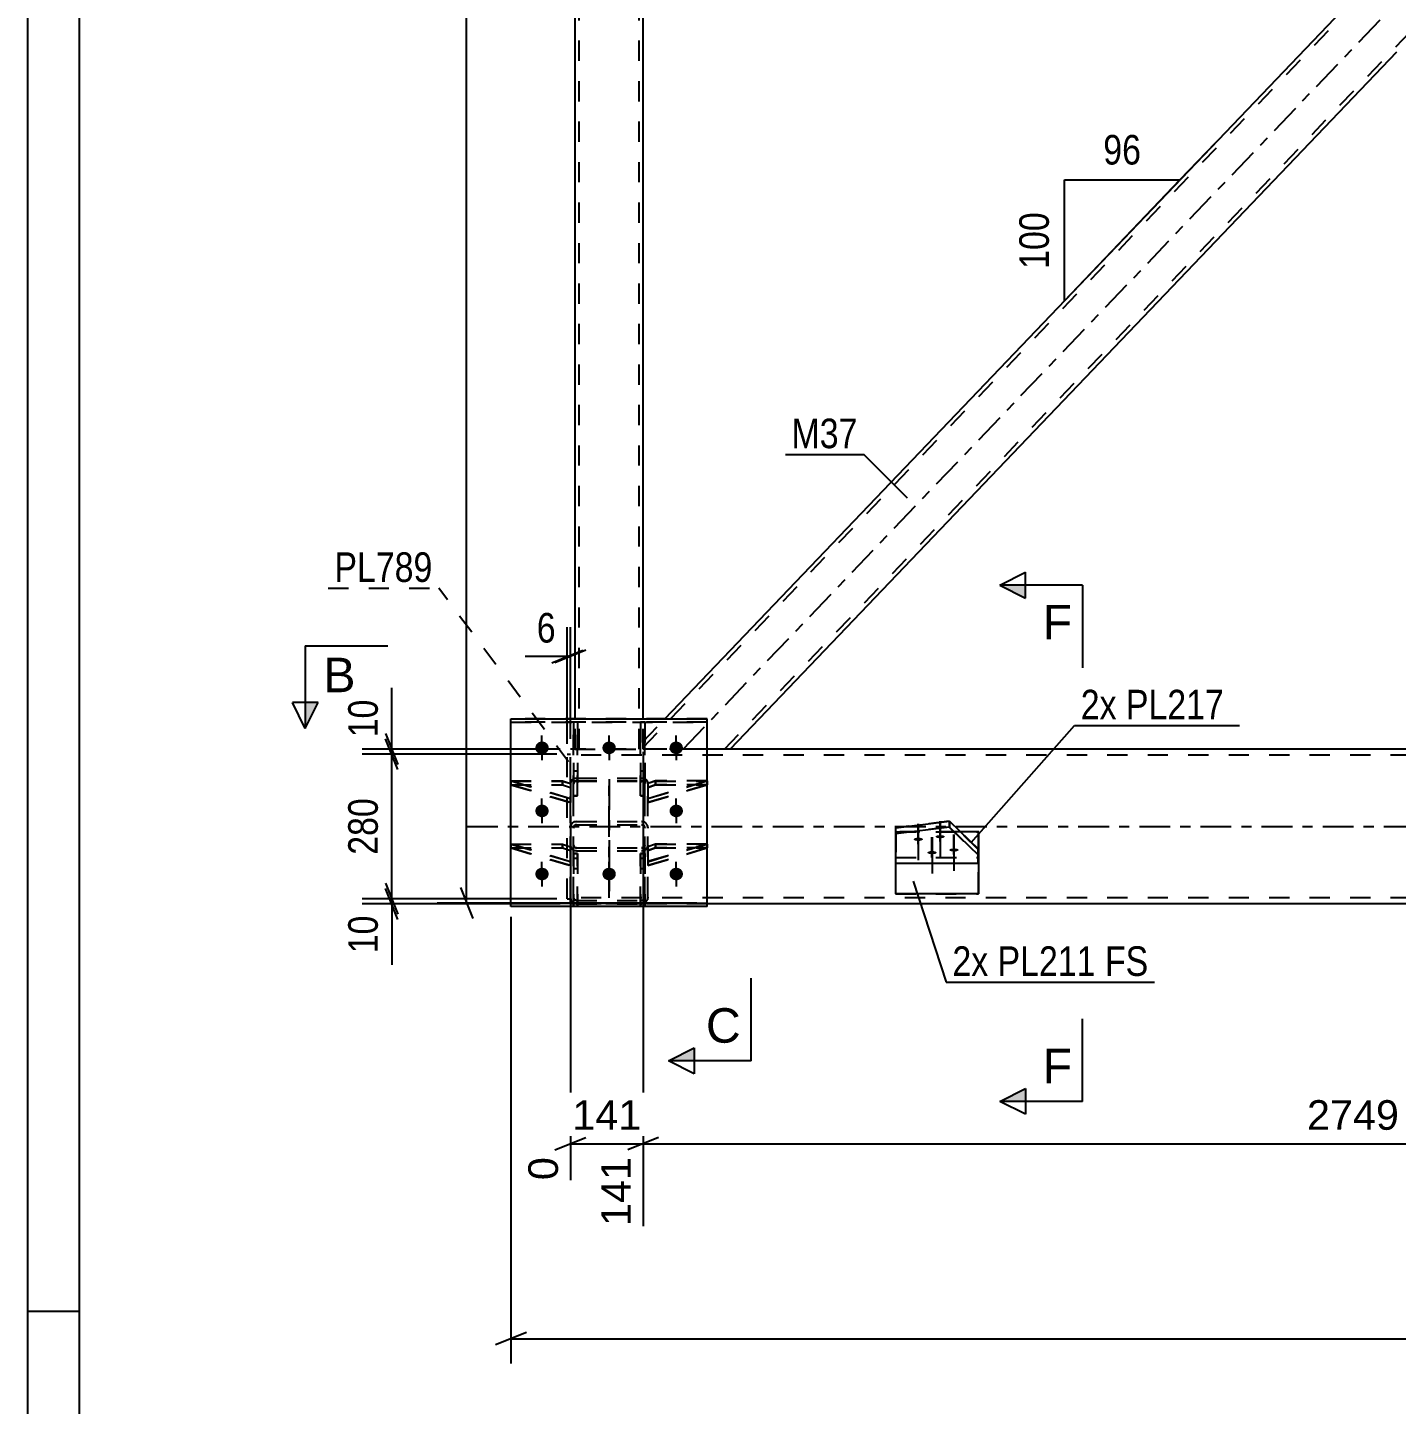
# Model space of a CAD drawing. Header units: millimetres. Extents: x 0 to 841, y 0 to 594.
# Drawn here: x 0 to 132.6, y 140 to 273.3 of the extents above; entities that cross this region are included whole.
import ezdxf

# ---------------------------------------------------------------- set-up
doc = ezdxf.new("R2010")
doc.units = ezdxf.units.MM
doc.linetypes.add('DXK_LINE_DOT2', pattern=[3.9198, 1.9599, -1.9599])
doc.linetypes.add('DXK_LINE_DOT3', pattern=[5.9187, 2.979, -0.9799, 0.9799, -0.9799])
doc.styles.add('Arial', font='ARIAL.TTF', dxfattribs={"height": 0.2})
doc.styles.add('Arial Narrow', font='ARIALN.TTF', dxfattribs={"height": 0.2})

# ---------------------------------------------------------------- blocks, each defined once
blk = doc.blocks.new('Unknown-814738463-1129')
at = {"color": 5, "linetype": 'Continuous'}
for p, q in [((0, 594), (0, 0)), ((5, 589), (5, 5)), ((5, 149), (0, 149))]:
    blk.add_line(p, q, dxfattribs=at)
blk = doc.blocks.new('Part-814738463-6041 - 6027')
at = {"color": 7, "linetype": 'DXK_LINE_DOT2'}
for p, q in [((46.82, 188.2), (46.82, 206.39)), ((65.82, 206.39), (46.82, 206.39)), ((65.82, 206.05), (46.82, 206.05)), ((65.82, 188.2), (65.82, 206.39)), ((46.82, 188.54), (65.82, 188.54)), ((65.82, 188.2), (46.82, 188.2))]:
    blk.add_line(p, q, dxfattribs=at)
blk = doc.blocks.new('Part-814738463-6033 - 6027')
at = {"color": 7, "linetype": 'DXK_LINE_DOT2'}
for p, q in [((89.24, 196.46), (84.06, 195.82)), ((92.08, 193.72), (89.24, 196.46)), ((89.24, 196.46), (89.24, 195.9)), ((89.24, 195.9), (84.06, 195.26)), ((84.06, 195.82), (84.06, 192.39)), ((89.24, 195.9), (92.08, 193.16)), ((92.08, 192.39), (92.08, 193.72)), ((84.06, 192.95), (92.08, 192.95)), ((84.06, 192.39), (92.08, 192.39))]:
    blk.add_line(p, q, dxfattribs=at)
blk = doc.blocks.new('Bolt-814738463-6035 - 6027')
at = {"color": 1, "linetype": 'DXK_LINE_DOT2'}
for p, q in [((49.82, 204.17), (49.82, 202.38)), ((56.32, 204.17), (56.32, 202.38)), ((62.82, 204.17), (62.82, 202.38)), ((49.82, 198.06), (49.82, 196.27)), ((62.82, 198.06), (62.82, 196.27)), ((49.82, 191.96), (49.82, 190.16)), ((56.32, 191.96), (56.32, 190.16)), ((62.82, 191.96), (62.82, 190.16))]:
    blk.add_line(p, q, dxfattribs=at)
blk = doc.blocks.new('Part-814738463-6265 - 6027')
at = {"color": 7, "linetype": 'DXK_LINE_DOT2'}
for p, q in [((60.82, 194.26), (60.07, 194)), ((65.82, 194.26), (60.07, 192.55)), ((60.07, 194), (60.07, 192.17)), ((60.07, 193.62), (60.82, 193.88)), ((60.07, 192.17), (65.82, 193.88)), ((60.82, 193.88), (60.82, 194.26)), ((60.82, 194.26), (65.82, 194.26)), ((65.82, 193.88), (60.82, 193.88)), ((65.82, 193.88), (65.82, 194.26))]:
    blk.add_line(p, q, dxfattribs=at)
blk = doc.blocks.new('Part-814738463-6044 - 6027')
at = {"color": 2, "linetype": 'Continuous'}
for p, q in [((46.82, 206.39), (65.82, 206.39)), ((46.82, 188.2), (46.82, 206.39)), ((65.82, 188.54), (65.82, 206.39)), ((46.82, 188.54), (65.82, 188.54)), ((65.82, 188.2), (46.82, 188.2)), ((65.82, 188.2), (65.82, 188.54))]:
    blk.add_line(p, q, dxfattribs=at)
at = {"color": 7, "linetype": 'DXK_LINE_DOT2'}
blk.add_line((46.82, 206.05), (65.82, 206.05), dxfattribs=at)
blk = doc.blocks.new('Bolt-814738463-6036 - 6027')
at = {"linetype": 'Continuous'}
for points in [[(49.82, 202.96), (49.69, 202.98), (49.56, 203.01), (49.44, 203.08), (49.34, 203.16), (49.26, 203.27), (49.21, 203.38), (49.18, 203.51), (49.18, 203.64), (49.21, 203.76), (49.26, 203.88), (49.34, 203.98), (49.44, 204.07), (49.56, 204.13), (49.69, 204.17), (49.82, 204.18), (49.96, 204.17), (50.09, 204.13), (50.21, 204.07), (50.31, 203.98), (50.39, 203.88), (50.44, 203.76), (50.47, 203.64), (50.47, 203.51), (50.44, 203.38), (50.39, 203.27), (50.31, 203.16), (50.21, 203.08), (50.09, 203.01), (49.96, 202.98)], [(56.32, 202.96), (56.19, 202.98), (56.06, 203.01), (55.94, 203.08), (55.84, 203.16), (55.76, 203.27), (55.71, 203.38), (55.68, 203.51), (55.68, 203.64), (55.71, 203.76), (55.76, 203.88), (55.84, 203.98), (55.94, 204.07), (56.06, 204.13), (56.19, 204.17), (56.32, 204.18), (56.46, 204.17), (56.59, 204.13), (56.71, 204.07), (56.81, 203.98), (56.89, 203.88), (56.94, 203.76), (56.97, 203.64), (56.97, 203.51), (56.94, 203.38), (56.89, 203.27), (56.81, 203.16), (56.71, 203.08), (56.59, 203.01), (56.46, 202.98)], [(62.82, 202.96), (62.69, 202.98), (62.56, 203.01), (62.44, 203.08), (62.34, 203.16), (62.26, 203.27), (62.21, 203.38), (62.18, 203.51), (62.18, 203.64), (62.21, 203.76), (62.26, 203.88), (62.34, 203.98), (62.44, 204.07), (62.56, 204.13), (62.69, 204.17), (62.82, 204.18), (62.96, 204.17), (63.09, 204.13), (63.21, 204.07), (63.31, 203.98), (63.39, 203.88), (63.44, 203.76), (63.47, 203.64), (63.47, 203.51), (63.44, 203.38), (63.39, 203.27), (63.31, 203.16), (63.21, 203.08), (63.09, 203.01), (62.96, 202.98)], [(49.82, 196.85), (49.69, 196.87), (49.56, 196.91), (49.44, 196.97), (49.34, 197.06), (49.26, 197.16), (49.21, 197.28), (49.18, 197.4), (49.18, 197.53), (49.21, 197.65), (49.26, 197.77), (49.34, 197.87), (49.44, 197.96), (49.56, 198.02), (49.69, 198.06), (49.82, 198.08), (49.96, 198.06), (50.09, 198.02), (50.21, 197.96), (50.31, 197.87), (50.39, 197.77), (50.44, 197.65), (50.47, 197.53), (50.47, 197.4), (50.44, 197.28), (50.39, 197.16), (50.31, 197.06), (50.21, 196.97), (50.09, 196.91), (49.96, 196.87)], [(62.82, 196.85), (62.69, 196.87), (62.56, 196.91), (62.44, 196.97), (62.34, 197.06), (62.26, 197.16), (62.21, 197.28), (62.18, 197.4), (62.18, 197.53), (62.21, 197.65), (62.26, 197.77), (62.34, 197.87), (62.44, 197.96), (62.56, 198.02), (62.69, 198.06), (62.82, 198.08), (62.96, 198.06), (63.09, 198.02), (63.21, 197.96), (63.31, 197.87), (63.39, 197.77), (63.44, 197.65), (63.47, 197.53), (63.47, 197.4), (63.44, 197.28), (63.39, 197.16), (63.31, 197.06), (63.21, 196.97), (63.09, 196.91), (62.96, 196.87)], [(49.82, 190.75), (49.69, 190.76), (49.56, 190.8), (49.44, 190.86), (49.34, 190.95), (49.26, 191.05), (49.21, 191.17), (49.18, 191.29), (49.18, 191.42), (49.21, 191.55), (49.26, 191.66), (49.34, 191.77), (49.44, 191.85), (49.56, 191.91), (49.69, 191.95), (49.82, 191.97), (49.96, 191.95), (50.09, 191.91), (50.21, 191.85), (50.31, 191.77), (50.39, 191.66), (50.44, 191.55), (50.47, 191.42), (50.47, 191.29), (50.44, 191.17), (50.39, 191.05), (50.31, 190.95), (50.21, 190.86), (50.09, 190.8), (49.96, 190.76)], [(56.32, 190.75), (56.19, 190.76), (56.06, 190.8), (55.94, 190.86), (55.84, 190.95), (55.76, 191.05), (55.71, 191.17), (55.68, 191.29), (55.68, 191.42), (55.71, 191.55), (55.76, 191.66), (55.84, 191.77), (55.94, 191.85), (56.06, 191.91), (56.19, 191.95), (56.32, 191.97), (56.46, 191.95), (56.59, 191.91), (56.71, 191.85), (56.81, 191.77), (56.89, 191.66), (56.94, 191.55), (56.97, 191.42), (56.97, 191.29), (56.94, 191.17), (56.89, 191.05), (56.81, 190.95), (56.71, 190.86), (56.59, 190.8), (56.46, 190.76)], [(62.82, 190.75), (62.69, 190.76), (62.56, 190.8), (62.44, 190.86), (62.34, 190.95), (62.26, 191.05), (62.21, 191.17), (62.18, 191.29), (62.18, 191.42), (62.21, 191.55), (62.26, 191.66), (62.34, 191.77), (62.44, 191.85), (62.56, 191.91), (62.69, 191.95), (62.82, 191.97), (62.96, 191.95), (63.09, 191.91), (63.21, 191.85), (63.31, 191.77), (63.39, 191.66), (63.44, 191.55), (63.47, 191.42), (63.47, 191.29), (63.44, 191.17), (63.39, 191.05), (63.31, 190.95), (63.21, 190.86), (63.09, 190.8), (62.96, 190.76)]]:
    blk.add_hatch(color=1, dxfattribs=at).paths.add_polyline_path(points)
at = {"color": 1, "linetype": 'Continuous'}
for p, q in [((49.82, 202.97), (49.82, 204.77)), ((56.32, 202.97), (56.32, 204.77)), ((62.82, 202.97), (62.82, 204.77)), ((49.82, 196.87), (49.82, 198.66)), ((62.82, 196.87), (62.82, 198.66)), ((49.82, 190.76), (49.82, 192.55)), ((56.32, 190.76), (56.32, 192.55)), ((62.82, 190.76), (62.82, 192.55))]:
    blk.add_line(p, q, dxfattribs=at)
blk = doc.blocks.new('Bolt-814738463-6037 - 6027')
at = {"linetype": 'Continuous'}
for points in [[(86.26, 194.87), (86.36, 194.87), (86.45, 194.86), (86.53, 194.84), (86.6, 194.82), (86.65, 194.79), (86.69, 194.76), (86.71, 194.73), (86.71, 194.7), (86.69, 194.67), (86.65, 194.64), (86.6, 194.61), (86.53, 194.59), (86.45, 194.57), (86.36, 194.56), (86.26, 194.56), (86.17, 194.56), (86.08, 194.57), (86, 194.59), (85.93, 194.61), (85.87, 194.64), (85.84, 194.67), (85.82, 194.7), (85.82, 194.73), (85.84, 194.76), (85.87, 194.79), (85.93, 194.82), (86, 194.84), (86.08, 194.86), (86.17, 194.87)], [(88.38, 195.13), (88.48, 195.12), (88.57, 195.11), (88.65, 195.1), (88.72, 195.08), (88.77, 195.05), (88.81, 195.02), (88.83, 194.99), (88.83, 194.96), (88.81, 194.93), (88.77, 194.9), (88.72, 194.87), (88.65, 194.85), (88.57, 194.83), (88.48, 194.82), (88.38, 194.82), (88.29, 194.82), (88.2, 194.83), (88.12, 194.85), (88.05, 194.87), (88, 194.9), (87.96, 194.93), (87.94, 194.96), (87.94, 194.99), (87.96, 195.02), (88, 195.05), (88.05, 195.08), (88.12, 195.1), (88.2, 195.11), (88.29, 195.12)], [(87.6, 193.58), (87.7, 193.58), (87.78, 193.57), (87.87, 193.55), (87.94, 193.53), (87.99, 193.5), (88.03, 193.47), (88.05, 193.44), (88.05, 193.41), (88.03, 193.38), (87.99, 193.35), (87.94, 193.32), (87.87, 193.3), (87.78, 193.29), (87.7, 193.28), (87.6, 193.27), (87.51, 193.28), (87.42, 193.29), (87.34, 193.3), (87.27, 193.32), (87.21, 193.35), (87.17, 193.38), (87.15, 193.41), (87.15, 193.44), (87.17, 193.47), (87.21, 193.5), (87.27, 193.53), (87.34, 193.55), (87.42, 193.57), (87.51, 193.58)], [(89.72, 193.84), (89.82, 193.83), (89.91, 193.82), (89.99, 193.81), (90.06, 193.79), (90.11, 193.76), (90.15, 193.73), (90.17, 193.7), (90.17, 193.67), (90.15, 193.64), (90.11, 193.61), (90.06, 193.58), (89.99, 193.56), (89.91, 193.54), (89.82, 193.53), (89.72, 193.53), (89.63, 193.53), (89.54, 193.54), (89.46, 193.56), (89.39, 193.58), (89.33, 193.61), (89.29, 193.64), (89.27, 193.67), (89.27, 193.7), (89.29, 193.73), (89.33, 193.76), (89.39, 193.79), (89.46, 193.81), (89.54, 193.82), (89.63, 193.83)]]:
    blk.add_hatch(color=1, dxfattribs=at).paths.add_polyline_path(points)
at = {"color": 1, "linetype": 'Continuous'}
for p, q in [((86.26, 196.22), (86.26, 192.7)), ((88.38, 196.48), (88.38, 192.95)), ((87.6, 194.93), (87.6, 191.41)), ((89.72, 195.19), (89.72, 191.66))]:
    blk.add_line(p, q, dxfattribs=at)
blk = doc.blocks.new('Bolt-814738463-6038 - 6027')
at = {"color": 1, "linetype": 'DXK_LINE_DOT2'}
for p, q in [((86.22, 196.22), (86.22, 192.7)), ((88.34, 196.48), (88.34, 192.95)), ((87.56, 194.93), (87.56, 191.41)), ((89.68, 195.19), (89.68, 191.66))]:
    blk.add_line(p, q, dxfattribs=at)
blk = doc.blocks.new('Part-814738463-6049 - 6027')
at = {"color": 7, "linetype": 'DXK_LINE_DOT2'}
for p, q in [((90.35, 195.44), (84.1, 195.44)), ((84.1, 195.44), (84.1, 192.39)), ((92.12, 192.39), (92.12, 193.72))]:
    blk.add_line(p, q, dxfattribs=at)
at = {"color": 2, "linetype": 'Continuous'}
for p, q in [((92.12, 195.44), (90.35, 195.44)), ((92.12, 193.72), (92.12, 195.44)), ((84.1, 189.44), (84.1, 192.39)), ((92.12, 189.44), (92.12, 192.39)), ((92.12, 189.44), (84.1, 189.44))]:
    blk.add_line(p, q, dxfattribs=at)
blk = doc.blocks.new('Part-814738463-6054 - 6027')
at = {"color": 7, "linetype": 'DXK_LINE_DOT2'}
for p, q in [((84.06, 195.44), (84.06, 189.44)), ((84.06, 195.44), (92.08, 195.44)), ((92.08, 195.44), (92.08, 189.44)), ((84.06, 189.44), (92.08, 189.44))]:
    blk.add_line(p, q, dxfattribs=at)
blk = doc.blocks.new('Part-814738463-6059 - 6027')
at = {"color": 7, "linetype": 'DXK_LINE_DOT2'}
for p, q in [((52.27, 188.96), (52.27, 202.96)), ((52.27, 202.96), (52.57, 202.96)), ((52.57, 188.96), (52.57, 202.96)), ((52.27, 188.96), (52.57, 188.96))]:
    blk.add_line(p, q, dxfattribs=at)
blk = doc.blocks.new('Part-814738463-6213 - 6027')
at = {"color": 7, "linetype": 'DXK_LINE_DOT2'}
for p, q in [((53.27, 193.34), (52.87, 193.34)), ((52.87, 193.34), (52.87, 188.2)), ((53.27, 188.2), (53.27, 193.34)), ((52.87, 192.89), (53.27, 192.89)), ((52.87, 191.89), (53.27, 191.89))]:
    blk.add_line(p, q, dxfattribs=at)
at = {"color": 2, "linetype": 'Continuous'}
blk.add_line((53.27, 188.2), (52.87, 188.2), dxfattribs=at)
blk = doc.blocks.new('Part-814738463-6064 - 6027')
at = {"color": 2, "linetype": 'Continuous'}
for p, q in [((84.1, 195.82), (89.28, 196.46)), ((89.28, 196.46), (92.12, 193.72)), ((89.28, 196.46), (89.28, 195.9)), ((89.28, 195.9), (84.1, 195.26)), ((84.1, 192.39), (84.1, 195.82)), ((89.28, 195.9), (92.12, 193.16)), ((92.12, 192.39), (92.12, 193.72)), ((84.1, 192.39), (92.12, 192.39))]:
    blk.add_line(p, q, dxfattribs=at)
at = {"color": 7, "linetype": 'DXK_LINE_DOT2'}
blk.add_line((84.1, 192.95), (92.12, 192.95), dxfattribs=at)
blk = doc.blocks.new('Part-814738463-6158 - 6027')
at = {"color": 7, "linetype": 'DXK_LINE_DOT2'}
for p, q in [((59.37, 198.94), (59.37, 206.05)), ((59.37, 206.05), (59.77, 206.05)), ((59.77, 206.05), (59.77, 198.94)), ((59.37, 201.35), (59.77, 201.35)), ((59.37, 200.39), (59.77, 200.39)), ((59.77, 198.94), (59.37, 198.94))]:
    blk.add_line(p, q, dxfattribs=at)
blk = doc.blocks.new('Part-814738463-6237 - 6027')
at = {"color": 2, "linetype": 'Continuous'}
for p, q in [((53.02, 206.39), (53.02, 347.96)), ((59.62, 206.39), (59.62, 347.23))]:
    blk.add_line(p, q, dxfattribs=at)
at = {"color": 7, "linetype": 'DXK_LINE_DOT2'}
for p, q in [((59.62, 347.96), (53.02, 347.96)), ((53.42, 203.46), (53.42, 347.96)), ((59.22, 203.46), (59.22, 347.96)), ((59.62, 347.23), (59.62, 347.96)), ((53.02, 203.46), (53.02, 206.39)), ((59.62, 203.46), (59.62, 206.39)), ((53.02, 203.46), (59.62, 203.46))]:
    blk.add_line(p, q, dxfattribs=at)
blk = doc.blocks.new('Part-814738463-6107 - 6027')
at = {"color": 7, "linetype": 'DXK_LINE_DOT2'}
for p, q in [((52.62, 200.3), (52.57, 200.08)), ((52.57, 189.11), (52.57, 200.08)), ((52.75, 200.48), (52.62, 200.3)), ((52.94, 200.6), (52.75, 200.48)), ((52.87, 200.08), (52.9, 200.19)), ((52.87, 189.11), (52.87, 200.08)), ((52.9, 200.19), (52.96, 200.28)), ((53.17, 200.65), (52.94, 200.6)), ((52.96, 200.28), (53.06, 200.34)), ((53.06, 200.34), (53.17, 200.36)), ((53.17, 200.65), (59.47, 200.65)), ((53.17, 200.36), (59.47, 200.36)), ((59.7, 200.6), (59.47, 200.65)), ((59.47, 200.36), (59.59, 200.34)), ((59.59, 200.34), (59.69, 200.28)), ((59.69, 200.28), (59.75, 200.19)), ((59.9, 200.48), (59.7, 200.6)), ((59.75, 200.19), (59.77, 200.08)), ((59.77, 189.11), (59.77, 200.08)), ((60.03, 200.3), (59.9, 200.48)), ((60.07, 200.08), (60.03, 200.3)), ((60.07, 189.11), (60.07, 200.08)), ((52.57, 195.81), (52.62, 196.06)), ((52.96, 196.04), (52.9, 195.93)), ((52.94, 196.4), (53.17, 196.45)), ((53.06, 196.11), (52.96, 196.04)), ((53.17, 196.13), (53.06, 196.11)), ((53.17, 196.45), (59.47, 196.45)), ((53.17, 196.13), (59.47, 196.13)), ((59.47, 196.45), (59.7, 196.4)), ((59.59, 196.11), (59.47, 196.13)), ((59.69, 196.04), (59.59, 196.11)), ((59.75, 195.93), (59.69, 196.04)), ((60.03, 196.06), (60.07, 195.81)), ((52.9, 195.93), (52.87, 195.81)), ((59.77, 195.81), (59.75, 195.93)), ((52.57, 194.16), (52.62, 193.95)), ((52.62, 193.95), (52.75, 193.76)), ((52.75, 193.76), (52.94, 193.64)), ((52.9, 194.06), (52.87, 194.16)), ((52.96, 193.96), (52.9, 194.06)), ((52.94, 193.64), (53.17, 193.6)), ((53.06, 193.9), (52.96, 193.96)), ((53.17, 193.88), (53.06, 193.9)), ((53.17, 193.88), (59.47, 193.88)), ((53.17, 193.6), (59.47, 193.6)), ((59.59, 193.9), (59.47, 193.88)), ((59.47, 193.6), (59.7, 193.64)), ((59.69, 193.96), (59.59, 193.9)), ((59.75, 194.06), (59.69, 193.96)), ((59.7, 193.64), (59.9, 193.76)), ((59.77, 194.16), (59.75, 194.06)), ((59.9, 193.76), (60.03, 193.95)), ((60.03, 193.95), (60.07, 194.16)), ((52.62, 188.86), (52.57, 189.11)), ((52.87, 189.11), (52.9, 188.99)), ((52.9, 188.99), (52.96, 188.88)), ((53.17, 188.47), (52.94, 188.52)), ((52.96, 188.88), (53.06, 188.81)), ((53.06, 188.81), (53.17, 188.79)), ((53.17, 188.79), (59.47, 188.79)), ((59.47, 188.47), (53.17, 188.47)), ((59.47, 188.79), (59.59, 188.81)), ((59.7, 188.52), (59.47, 188.47)), ((59.59, 188.81), (59.69, 188.88)), ((59.69, 188.88), (59.75, 188.99)), ((59.75, 188.99), (59.77, 189.11)), ((60.07, 189.11), (60.03, 188.86))]:
    blk.add_line(p, q, dxfattribs=at)
at = {"color": 7, "linetype": 'DXK_LINE_DOT3'}
blk.add_line((56.32, 189.04), (56.32, 200.54), dxfattribs=at)
at = {"color": 7, "linetype": 'DXK_LINE_DOT2'}
for centre, start, end in [((53.2, 195.84), 114.32, 159.2417), ((59.45, 195.84), 20.7583, 65.68), ((53.2, 189.08), 200.7583, 245.68), ((59.45, 189.08), 294.32, 339.2417)]:
    blk.add_arc(centre, 0.621, start, end, dxfattribs=at)
blk = doc.blocks.new('Part-814738463-6156 - 6027')
at = {"color": 7, "linetype": 'DXK_LINE_DOT2'}
for p, q in [((59.37, 188.2), (59.37, 193.34)), ((59.37, 193.34), (59.77, 193.34)), ((59.77, 193.34), (59.77, 188.2)), ((59.37, 192.89), (59.77, 192.89)), ((59.37, 191.89), (59.77, 191.89)), ((59.77, 188.2), (59.37, 188.2))]:
    blk.add_line(p, q, dxfattribs=at)
blk = doc.blocks.new('Part-814738463-6153 - 6027')
at = {"color": 7, "linetype": 'DXK_LINE_DOT2'}
for p, q in [((52.57, 200.08), (52.62, 200.3)), ((52.57, 189.11), (52.57, 200.08)), ((52.62, 200.3), (52.75, 200.48)), ((52.75, 200.48), (52.94, 200.6)), ((52.9, 200.19), (52.87, 200.08)), ((52.87, 189.11), (52.87, 200.08)), ((52.96, 200.28), (52.9, 200.19)), ((52.94, 200.6), (53.17, 200.65)), ((53.06, 200.34), (52.96, 200.28)), ((53.17, 200.37), (53.06, 200.34)), ((53.17, 200.65), (59.47, 200.65)), ((53.17, 200.37), (59.47, 200.37)), ((59.47, 200.65), (59.7, 200.6)), ((59.59, 200.34), (59.47, 200.37)), ((59.69, 200.28), (59.59, 200.34)), ((59.75, 200.19), (59.69, 200.28)), ((59.7, 200.6), (59.9, 200.48)), ((59.77, 200.08), (59.75, 200.19)), ((59.77, 189.11), (59.77, 200.08)), ((59.9, 200.48), (60.03, 200.3)), ((60.03, 200.3), (60.07, 200.08)), ((60.07, 189.11), (60.07, 200.08)), ((52.62, 196.06), (52.57, 195.81)), ((52.9, 195.93), (52.96, 196.04)), ((53.17, 196.45), (52.94, 196.4)), ((52.96, 196.04), (53.06, 196.11)), ((53.06, 196.11), (53.17, 196.13)), ((53.17, 196.45), (59.47, 196.45)), ((53.17, 196.13), (59.47, 196.13)), ((59.7, 196.4), (59.47, 196.45)), ((59.47, 196.13), (59.59, 196.11)), ((59.59, 196.11), (59.69, 196.04)), ((59.69, 196.04), (59.75, 195.93)), ((60.07, 195.81), (60.03, 196.06)), ((52.87, 195.81), (52.9, 195.93)), ((59.75, 195.93), (59.77, 195.81)), ((52.62, 193.95), (52.57, 194.16)), ((52.75, 193.76), (52.62, 193.95)), ((52.94, 193.64), (52.75, 193.76)), ((52.87, 194.16), (52.9, 194.06)), ((52.9, 194.06), (52.96, 193.96)), ((53.17, 193.6), (52.94, 193.64)), ((52.96, 193.96), (53.06, 193.9)), ((53.06, 193.9), (53.17, 193.88)), ((53.17, 193.88), (59.47, 193.88)), ((53.17, 193.6), (59.47, 193.6)), ((59.47, 193.88), (59.59, 193.9)), ((59.7, 193.64), (59.47, 193.6)), ((59.59, 193.9), (59.69, 193.96)), ((59.69, 193.96), (59.75, 194.06)), ((59.9, 193.76), (59.7, 193.64)), ((59.75, 194.06), (59.77, 194.16)), ((60.03, 193.95), (59.9, 193.76)), ((60.07, 194.16), (60.03, 193.95)), ((52.57, 189.11), (52.62, 188.86)), ((52.9, 188.99), (52.87, 189.11)), ((52.96, 188.88), (52.9, 188.99)), ((52.94, 188.52), (53.17, 188.47)), ((53.06, 188.81), (52.96, 188.88)), ((53.17, 188.79), (53.06, 188.81)), ((53.17, 188.79), (59.47, 188.79)), ((53.17, 188.47), (59.47, 188.47)), ((59.59, 188.81), (59.47, 188.79)), ((59.47, 188.47), (59.7, 188.52)), ((59.69, 188.88), (59.59, 188.81)), ((59.75, 188.99), (59.69, 188.88)), ((59.77, 189.11), (59.75, 188.99)), ((60.03, 188.86), (60.07, 189.11))]:
    blk.add_line(p, q, dxfattribs=at)
at = {"color": 7, "linetype": 'DXK_LINE_DOT3'}
blk.add_line((56.32, 200.54), (56.32, 189.04), dxfattribs=at)
at = {"color": 7, "linetype": 'DXK_LINE_DOT2'}
for centre, start, end in [((53.2, 195.84), 114.32, 159.2417), ((59.45, 195.84), 20.7583, 65.68), ((53.2, 189.08), 200.7583, 245.68), ((59.45, 189.08), 294.32, 339.2417)]:
    blk.add_arc(centre, 0.621, start, end, dxfattribs=at)
blk = doc.blocks.new('Part-814738463-6139 - 6027')
at = {"color": 7, "linetype": 'DXK_LINE_DOT2'}
for p, q in [((60.82, 194.26), (60.07, 194)), ((60.07, 192.55), (65.82, 194.26)), ((60.07, 194), (60.07, 192.17)), ((60.82, 193.88), (60.07, 193.62)), ((65.82, 193.88), (60.07, 192.17)), ((65.82, 194.26), (60.82, 194.26)), ((60.82, 194.26), (60.82, 193.88)), ((60.82, 193.88), (65.82, 193.88)), ((65.82, 194.26), (65.82, 193.88))]:
    blk.add_line(p, q, dxfattribs=at)
blk = doc.blocks.new('Part-814738463-6140 - 6027')
at = {"color": 7, "linetype": 'DXK_LINE_DOT2'}
for p, q in [((60.82, 200.36), (60.07, 200.11)), ((65.82, 200.36), (60.07, 198.65)), ((60.07, 200.11), (60.07, 198.28)), ((60.82, 199.99), (60.82, 200.36)), ((60.82, 200.36), (65.82, 200.36)), ((65.82, 199.99), (65.82, 200.36)), ((60.07, 199.73), (60.82, 199.99)), ((60.07, 198.28), (65.82, 199.99)), ((65.82, 199.99), (60.82, 199.99))]:
    blk.add_line(p, q, dxfattribs=at)
blk = doc.blocks.new('Part-814738463-6141 - 6027')
at = {"color": 7, "linetype": 'DXK_LINE_DOT2'}
for p, q in [((52.57, 198.65), (46.82, 200.36)), ((46.82, 200.36), (51.82, 200.36)), ((46.82, 200.36), (46.82, 199.99)), ((51.82, 200.36), (52.57, 200.11)), ((51.82, 200.36), (51.82, 199.99)), ((52.57, 200.11), (52.57, 198.28)), ((46.82, 199.99), (52.57, 198.28)), ((46.82, 199.99), (51.82, 199.99)), ((51.82, 199.99), (52.57, 199.73))]:
    blk.add_line(p, q, dxfattribs=at)
blk = doc.blocks.new('Part-814738463-6142 - 6027')
at = {"color": 7, "linetype": 'DXK_LINE_DOT2'}
for p, q in [((46.82, 193.88), (46.82, 194.26)), ((46.82, 194.26), (52.57, 192.55)), ((46.82, 194.26), (51.82, 194.26)), ((52.57, 192.17), (46.82, 193.88)), ((46.82, 193.88), (51.82, 193.88)), ((51.82, 193.88), (51.82, 194.26)), ((51.82, 194.26), (52.57, 194)), ((51.82, 193.88), (52.57, 193.62)), ((52.57, 194), (52.57, 192.17))]:
    blk.add_line(p, q, dxfattribs=at)
blk = doc.blocks.new('Part-814738463-6150 - 6027')
at = {"color": 7, "linetype": 'DXK_LINE_DOT2'}
for p, q in [((52.57, 188.46), (52.57, 203.46)), ((65.82, 203.46), (52.57, 203.46)), ((224.12, 202.86), (52.57, 202.86)), ((224.12, 189.06), (52.57, 189.06)), ((65.82, 188.46), (52.57, 188.46))]:
    blk.add_line(p, q, dxfattribs=at)
at = {"color": 2, "linetype": 'Continuous'}
for p, q in [((224.12, 203.46), (65.82, 203.46)), ((224.12, 188.46), (65.82, 188.46))]:
    blk.add_line(p, q, dxfattribs=at)
at = {"color": 7, "linetype": 'DXK_LINE_DOT3'}
blk.add_line((42.57, 195.96), (224.12, 195.96), dxfattribs=at)
blk = doc.blocks.new('Part-814738463-6157 - 6027')
at = {"color": 7, "linetype": 'DXK_LINE_DOT2'}
for p, q in [((52.87, 188.2), (52.87, 193.34)), ((52.87, 193.34), (53.27, 193.34)), ((53.27, 193.34), (53.27, 188.2)), ((52.87, 192.89), (53.27, 192.89)), ((52.87, 191.89), (53.27, 191.89)), ((53.27, 188.2), (52.87, 188.2))]:
    blk.add_line(p, q, dxfattribs=at)
blk = doc.blocks.new('Part-814738463-6159 - 6027')
at = {"color": 7, "linetype": 'DXK_LINE_DOT2'}
for p, q in [((52.87, 198.94), (52.87, 206.05)), ((53.27, 206.05), (52.87, 206.05)), ((53.27, 206.05), (53.27, 198.94)), ((52.87, 201.35), (53.27, 201.35)), ((52.87, 200.39), (53.27, 200.39)), ((53.27, 198.94), (52.87, 198.94))]:
    blk.add_line(p, q, dxfattribs=at)
blk = doc.blocks.new('Part-814738463-6208 - 6027')
at = {"color": 7, "linetype": 'DXK_LINE_DOT2'}
for p, q in [((52.57, 192.55), (46.82, 194.26)), ((46.82, 194.26), (51.82, 194.26)), ((46.82, 194.26), (46.82, 193.88)), ((46.82, 193.88), (52.57, 192.17)), ((46.82, 193.88), (51.82, 193.88)), ((51.82, 194.26), (52.57, 194)), ((51.82, 194.26), (51.82, 193.88)), ((51.82, 193.88), (52.57, 193.62)), ((52.57, 194), (52.57, 192.17))]:
    blk.add_line(p, q, dxfattribs=at)
blk = doc.blocks.new('Part-814738463-6209 - 6027')
at = {"color": 7, "linetype": 'DXK_LINE_DOT2'}
for p, q in [((46.82, 199.99), (46.82, 200.37)), ((46.82, 200.37), (52.57, 198.66)), ((46.82, 200.37), (51.82, 200.37)), ((51.82, 199.99), (51.82, 200.37)), ((51.82, 200.37), (52.57, 200.11)), ((52.57, 200.11), (52.57, 198.28)), ((52.57, 198.28), (46.82, 199.99)), ((46.82, 199.99), (51.82, 199.99)), ((51.82, 199.99), (52.57, 199.73))]:
    blk.add_line(p, q, dxfattribs=at)
blk = doc.blocks.new('Part-814738463-6210 - 6027')
at = {"color": 7, "linetype": 'DXK_LINE_DOT2'}
for p, q in [((60.82, 200.37), (60.07, 200.11)), ((60.07, 198.66), (65.82, 200.37)), ((60.07, 200.11), (60.07, 198.28)), ((65.82, 200.37), (60.82, 200.37)), ((60.82, 200.37), (60.82, 199.99)), ((65.82, 200.37), (65.82, 199.99)), ((60.82, 199.99), (60.07, 199.73)), ((65.82, 199.99), (60.07, 198.28)), ((60.82, 199.99), (65.82, 199.99))]:
    blk.add_line(p, q, dxfattribs=at)
blk = doc.blocks.new('Part-814738463-6211 - 6027')
at = {"color": 7, "linetype": 'DXK_LINE_DOT2'}
for p, q in [((52.87, 206.05), (52.87, 198.94)), ((53.27, 206.05), (52.87, 206.05)), ((53.27, 198.94), (53.27, 206.05)), ((52.87, 201.35), (53.27, 201.35)), ((52.87, 200.39), (53.27, 200.39)), ((52.87, 198.94), (53.27, 198.94))]:
    blk.add_line(p, q, dxfattribs=at)
blk = doc.blocks.new('Part-814738463-6212 - 6027')
at = {"color": 7, "linetype": 'DXK_LINE_DOT2'}
for p, q in [((59.37, 206.05), (59.37, 198.94)), ((59.77, 206.05), (59.37, 206.05)), ((59.77, 198.94), (59.77, 206.05)), ((59.37, 201.35), (59.77, 201.35)), ((59.37, 200.39), (59.77, 200.39)), ((59.37, 198.94), (59.77, 198.94))]:
    blk.add_line(p, q, dxfattribs=at)
blk = doc.blocks.new('Part-814738463-6238 - 6027')
at = {"color": 7, "linetype": 'DXK_LINE_DOT2'}
for p, q in [((59.77, 193.34), (59.37, 193.34)), ((59.37, 193.34), (59.37, 188.2)), ((59.77, 188.2), (59.77, 193.34)), ((59.37, 192.89), (59.77, 192.89)), ((59.37, 191.89), (59.77, 191.89))]:
    blk.add_line(p, q, dxfattribs=at)
at = {"color": 2, "linetype": 'Continuous'}
blk.add_line((59.77, 188.2), (59.37, 188.2), dxfattribs=at)
blk = doc.blocks.new('Part-814738463-6249 - 6027')
at = {"color": 7, "linetype": 'DXK_LINE_DOT2'}
for p, q in [((59.62, 203.61), (197.64, 347.96)), ((67.51, 203.46), (205.52, 347.81)), ((59.62, 204.19), (61.73, 206.39)), ((59.62, 204.19), (59.62, 203.85)), ((59.62, 203.85), (59.61, 203.46)), ((68.06, 203.46), (59.61, 203.46)), ((59.62, 203.46), (59.62, 203.61))]:
    blk.add_line(p, q, dxfattribs=at)
at = {"color": 7, "linetype": 'DXK_LINE_DOT3'}
blk.add_line((63.49, 203.46), (201.65, 347.96), dxfattribs=at)
at = {"color": 2, "linetype": 'Continuous'}
for p, q in [((61.73, 206.39), (128.01, 275.71)), ((132.57, 270.94), (68.06, 203.46))]:
    blk.add_line(p, q, dxfattribs=at)
blk = doc.blocks.new('StraightDimension-814738463-6473 - 6027')
at = {"color": 7, "linetype": 'Continuous'}
for p, q in [((35.27, 203.46), (35.27, 209.37)), ((35.27, 203.46), (35.27, 209.37)), ((34.67, 204.96), (35.87, 201.96)), ((35.87, 201.46), (34.67, 204.46)), ((51.57, 203.46), (32.42, 203.46)), ((51.27, 202.96), (32.42, 202.96)), ((35.27, 202.96), (35.27, 203.46))]:
    blk.add_line(p, q, dxfattribs=at)
at = {"color": 0}
blk.add_wipeout([(34.52, 208.84), (30.32, 208.84), (30.32, 203.99), (34.52, 203.99)], dxfattribs=at)
at = {"color": 3, "style": 'Arial Narrow'}
blk.add_text('10', height=2.863, rotation=90.0002, dxfattribs=at).set_placement((33.92, 204.59))
blk = doc.blocks.new('StraightDimension-814738463-6483 - 6027')
at = {"color": 7, "linetype": 'Continuous'}
for p, q in [((35.87, 201.46), (34.67, 204.46)), ((51.27, 202.96), (32.42, 202.96)), ((35.27, 188.96), (35.27, 202.96)), ((34.67, 190.46), (35.87, 187.46)), ((51.27, 188.96), (32.42, 188.96))]:
    blk.add_line(p, q, dxfattribs=at)
at = {"color": 0}
blk.add_wipeout([(34.52, 199.3), (30.32, 199.3), (30.32, 192.62), (34.52, 192.62)], dxfattribs=at)
at = {"color": 3, "style": 'Arial Narrow'}
blk.add_text('280', height=2.863, rotation=90.0002, dxfattribs=at).set_placement((33.92, 193.22))
blk = doc.blocks.new('StraightDimension-814738463-6493 - 6027')
at = {"color": 7, "linetype": 'Continuous'}
for p, q in [((34.67, 190.46), (35.87, 187.46)), ((35.87, 186.96), (34.67, 189.96)), ((51.27, 188.96), (32.42, 188.96)), ((51.57, 188.46), (32.42, 188.46)), ((35.27, 188.46), (35.27, 188.96)), ((35.27, 188.46), (35.27, 182.55)), ((35.27, 188.46), (35.27, 182.55))]:
    blk.add_line(p, q, dxfattribs=at)
at = {"color": 0}
blk.add_wipeout([(34.52, 187.94), (30.32, 187.94), (30.32, 183.08), (34.52, 183.08)], dxfattribs=at)
at = {"color": 3, "style": 'Arial Narrow'}
blk.add_text('10', height=2.863, rotation=90.0002, dxfattribs=at).set_placement((33.92, 183.68))
blk = doc.blocks.new('StraightDimension-814738463-6550 - 6027')
at = {"color": 7, "linetype": 'Continuous'}
for p, q in [((52.27, 203.96), (52.27, 215.27)), ((52.57, 204.46), (52.57, 215.27)), ((52.27, 212.42), (48.19, 212.42)), ((52.27, 212.42), (48.19, 212.42)), ((50.77, 211.82), (53.77, 213.02)), ((54.07, 213.02), (51.07, 211.82)), ((52.27, 212.42), (52.57, 212.42))]:
    blk.add_line(p, q, dxfattribs=at)
at = {"color": 0}
blk.add_wipeout([(51.75, 213.17), (51.75, 217.37), (48.72, 217.37), (48.72, 213.17)], dxfattribs=at)
at = {"color": 3, "style": 'Arial Narrow'}
blk.add_text('6', height=2.86, dxfattribs=at).set_placement((49.32, 213.77))
blk = doc.blocks.new('StraightDimension-814738463-6558 - 6027')
at = {"color": 7, "linetype": 'Continuous'}
for p, q in [((43.12, 393.58), (41.92, 396.58)), ((55.32, 395.08), (39.67, 395.08)), ((42.52, 188.54), (42.52, 395.08)), ((41.92, 190.04), (43.12, 187.04)), ((64.82, 188.54), (39.67, 188.54))]:
    blk.add_line(p, q, dxfattribs=at)
at = {"color": 0}
blk.add_wipeout([(41.77, 296.86), (37.57, 296.86), (37.57, 286.76), (41.77, 286.76)], dxfattribs=at)
at = {"color": 3, "style": 'Arial'}
blk.add_text('4131', height=2.865, rotation=90.0002, dxfattribs=at).set_placement((41.17, 287.36))
blk = doc.blocks.new('StraightDimension-814738463-6706 - 6027')
at = {"color": 7, "linetype": 'Continuous'}
for p, q in [((46.82, 187.2), (46.82, 143.95)), ((48.32, 146.95), (45.32, 145.75)), ((46.82, 146.35), (243.47, 146.35))]:
    blk.add_line(p, q, dxfattribs=at)
blk = doc.blocks.new('StraightDimension-814738463-8456 - 6027')
at = {"color": 7, "linetype": 'Continuous'}
for p, q in [((59.62, 203.19), (59.62, 157.27)), ((61.12, 165.84), (58.12, 164.64)), ((59.62, 165.24), (197.09, 165.24))]:
    blk.add_line(p, q, dxfattribs=at)
at = {"color": 0}
blk.add_wipeout([(133.4, 165.99), (133.4, 170.19), (123.31, 170.19), (123.31, 165.99)], dxfattribs=at)
at = {"color": 3, "style": 'Arial'}
blk.add_text('2749', height=2.865, dxfattribs=at).set_placement((123.91, 166.59))
blk = doc.blocks.new('StraightDimension-814738463-8457 - 6027')
at = {"color": 7, "linetype": 'Continuous'}
for p, q in [((59.62, 203.19), (59.62, 157.27)), ((52.57, 196.98), (52.57, 161.71)), ((51.07, 164.64), (54.07, 165.84)), ((61.12, 165.84), (58.12, 164.64)), ((52.57, 165.24), (59.62, 165.24))]:
    blk.add_line(p, q, dxfattribs=at)
at = {"color": 0}
blk.add_wipeout([(60.03, 165.99), (60.03, 170.19), (52.16, 170.19), (52.16, 165.99)], dxfattribs=at)
at = {"color": 0, "linetype": 'Continuous'}
for points in [[(51.97, 164.54), (47.77, 164.54), (47.77, 161.11), (51.97, 161.11)], [(59.02, 164.54), (54.82, 164.54), (54.82, 156.67), (59.02, 156.67)]]:
    blk.add_wipeout(points, dxfattribs=at)
at = {"color": 3, "style": 'Arial'}
blk.add_text('141', height=2.865, dxfattribs=at).set_placement((52.76, 166.59))
at = {"color": 3, "linetype": 'Continuous', "style": 'Arial'}
for s, height, p in [('0', 2.87, (51.37, 161.71)), ('141', 2.865, (58.42, 157.27))]:
    blk.add_text(s, height=height, rotation=90.0002, dxfattribs=at).set_placement(p)
blk = doc.blocks.new('AngleDimension-814738463-10931 - 6027')
at = {"color": 7, "linetype": 'Continuous'}
for p, q in [((115.03, 262.13), (111.61, 258.56)), ((100.41, 258.56), (111.61, 258.56)), ((100.41, 246.85), (111.61, 258.56)), ((100.41, 246.85), (100.41, 258.56))]:
    blk.add_line(p, q, dxfattribs=at)
at = {"color": 0}
for points in [[(108.44, 259.46), (108.44, 263.66), (103.58, 263.66), (103.58, 259.46)], [(99.51, 256.05), (95.31, 256.05), (95.31, 249.36), (99.51, 249.36)]]:
    blk.add_wipeout(points, dxfattribs=at)
at = {"color": 3, "style": 'Arial Narrow'}
blk.add_text('96', height=2.863, dxfattribs=at).set_placement((104.18, 260.06))
blk.add_text('100', height=2.863, rotation=90.0002, dxfattribs=at).set_placement((98.91, 249.96))
blk = doc.blocks.new('Mark-814738463-6055 - 6027')
at = {"color": 0}
blk.add_wipeout([(39.22, 219.64), (39.22, 222.64), (29.72, 222.64), (29.72, 219.64)], dxfattribs=at)
blk.add_wipeout([(39.22, 219.64), (39.22, 222.64), (29.72, 222.64), (29.72, 219.64)], dxfattribs=at)
at = {"color": 30, "linetype": 'DXK_LINE_DOT2'}
for p in [(29.12, 219.04), (52.4, 202.21)]:
    blk.add_line(p, (39.82, 219.04), dxfattribs=at)
at = {"color": 3, "style": 'Arial Narrow'}
blk.add_text('PL789', height=2.863, dxfattribs=at).set_placement((29.72, 219.64))
blk = doc.blocks.new('SectionMark-814738463-6712 - 6027')
at = {"linetype": 'Continuous'}
blk.add_hatch(color=6, dxfattribs=at).paths.add_polyline_path([(26.9, 207.96), (28.15, 207.96), (26.9, 205.46)])
at = {"color": 6, "linetype": 'Continuous'}
for p, q in [((26.9, 213.46), (34.9, 213.46)), ((26.9, 213.46), (26.9, 205.46)), ((26.9, 205.46), (25.65, 207.96)), ((28.15, 207.96), (25.65, 207.96)), ((26.9, 205.46), (28.15, 207.96))]:
    blk.add_line(p, q, dxfattribs=at)
at = {"color": 0, "linetype": 'Continuous'}
blk.add_wipeout([(31.76, 208.96), (31.76, 212.46), (28.65, 212.46), (28.65, 208.96)], dxfattribs=at)
at = {"color": 3, "linetype": 'Continuous', "style": 'Arial'}
blk.add_text('B', height=3.34, dxfattribs=at).set_placement((28.65, 208.96))
blk = doc.blocks.new('Mark-814738463-6245 - 6027')
at = {"color": 0}
blk.add_wipeout([(80.39, 232.59), (80.39, 235.59), (73.99, 235.59), (73.99, 232.59)], dxfattribs=at)
blk.add_wipeout([(80.39, 232.59), (80.39, 235.59), (73.99, 235.59), (73.99, 232.59)], dxfattribs=at)
at = {"color": 30, "linetype": 'Continuous'}
for p in [(73.39, 231.99), (85.23, 227.75)]:
    blk.add_line(p, (80.99, 231.99), dxfattribs=at)
at = {"color": 3, "style": 'Arial Narrow'}
blk.add_text('M37', height=2.863, dxfattribs=at).set_placement((73.99, 232.59))
blk = doc.blocks.new('SectionMark-814738463-6716 - 6027')
at = {"linetype": 'Continuous'}
for points in [[(64.57, 400.92), (64.57, 399.67), (62.07, 400.92)], [(64.57, 174.52), (64.57, 173.27), (62.07, 173.27)]]:
    blk.add_hatch(color=6, dxfattribs=at).paths.add_polyline_path(points)
at = {"color": 6, "linetype": 'Continuous'}
for p, q in [((62.07, 400.92), (64.57, 402.17)), ((64.57, 399.67), (64.57, 402.17)), ((70.07, 400.92), (62.07, 400.92)), ((62.07, 400.92), (64.57, 399.67)), ((70.07, 400.92), (70.07, 392.92)), ((70.07, 173.27), (70.07, 181.27)), ((62.07, 173.27), (64.57, 174.52)), ((64.57, 174.52), (64.57, 172.02)), ((70.07, 173.27), (62.07, 173.27)), ((64.57, 172.02), (62.07, 173.27))]:
    blk.add_line(p, q, dxfattribs=at)
at = {"color": 0, "linetype": 'Continuous'}
for points in [[(69.07, 395.67), (69.07, 399.17), (65.7, 399.17), (65.7, 395.67)], [(69.07, 175.02), (69.07, 178.52), (65.7, 178.52), (65.7, 175.02)]]:
    blk.add_wipeout(points, dxfattribs=at)
at = {"color": 3, "linetype": 'Continuous', "style": 'Arial'}
for p in [(65.7, 395.67), (65.7, 175.02)]:
    blk.add_text('C', height=3.34, dxfattribs=at).set_placement(p)
blk = doc.blocks.new('SectionMark-814738463-6724 - 6027')
at = {"linetype": 'Continuous'}
for points in [[(96.66, 219.33), (96.66, 218.08), (94.16, 219.33)], [(96.66, 170.59), (96.66, 169.34), (94.16, 169.34)]]:
    blk.add_hatch(color=6, dxfattribs=at).paths.add_polyline_path(points)
at = {"color": 6, "linetype": 'Continuous'}
for p, q in [((94.16, 219.33), (96.66, 220.58)), ((96.66, 218.08), (96.66, 220.58)), ((102.16, 219.33), (94.16, 219.33)), ((94.16, 219.33), (96.66, 218.08)), ((102.16, 219.33), (102.16, 211.33)), ((102.16, 169.34), (102.16, 177.34)), ((94.16, 169.34), (96.66, 170.59)), ((102.16, 169.34), (94.16, 169.34)), ((96.66, 168.09), (94.16, 169.34)), ((96.66, 170.59), (96.66, 168.09))]:
    blk.add_line(p, q, dxfattribs=at)
at = {"color": 0, "linetype": 'Continuous'}
for points in [[(101.16, 214.08), (101.16, 217.58), (98.31, 217.58), (98.31, 214.08)], [(101.16, 171.09), (101.16, 174.59), (98.31, 174.59), (98.31, 171.09)]]:
    blk.add_wipeout(points, dxfattribs=at)
at = {"color": 3, "linetype": 'Continuous', "style": 'Arial'}
for p in [(98.31, 214.08), (98.31, 171.09)]:
    blk.add_text('F', height=3.34, dxfattribs=at).set_placement(p)
blk = doc.blocks.new('MarkSet-814738463-6790 - 6027')
at = {"color": 0}
for points in [[(105.47, 206.33), (105.47, 209.33), (102, 209.33), (102, 206.33)], [(115.87, 206.33), (115.87, 209.33), (106.37, 209.33), (106.37, 206.33)]]:
    blk.add_wipeout(points, dxfattribs=at)
for points in [[(105.47, 206.33), (105.47, 209.33), (102, 209.33), (102, 206.33)], [(115.87, 206.33), (115.87, 209.33), (106.37, 209.33), (106.37, 206.33)]]:
    blk.add_wipeout(points, dxfattribs=at)
at = {"color": 30, "linetype": 'Continuous'}
for p, q in [((91.4, 194.42), (101.4, 205.73)), ((101.4, 205.73), (117.37, 205.73))]:
    blk.add_line(p, q, dxfattribs=at)
at = {"color": 3, "style": 'Arial Narrow'}
for s, p in [('2x', (102, 206.33)), ('PL217', (106.37, 206.33))]:
    blk.add_text(s, height=2.863, dxfattribs=at).set_placement(p)
blk = doc.blocks.new('MarkSet-814738463-6796 - 6027')
at = {"color": 0}
for points in [[(93.04, 181.49), (93.04, 184.49), (89.57, 184.49), (89.57, 181.49)], [(103.44, 181.49), (103.44, 184.49), (93.94, 184.49), (93.94, 181.49)], [(108.54, 181.49), (108.54, 184.49), (104.34, 184.49), (104.34, 181.49)]]:
    blk.add_wipeout(points, dxfattribs=at)
for points in [[(93.04, 181.49), (93.04, 184.49), (89.57, 184.49), (89.57, 181.49)], [(103.44, 181.49), (103.44, 184.49), (93.94, 184.49), (93.94, 181.49)], [(108.54, 181.49), (108.54, 184.49), (104.34, 184.49), (104.34, 181.49)]]:
    blk.add_wipeout(points, dxfattribs=at)
at = {"color": 30, "linetype": 'Continuous'}
for p, q in [((85.76, 190.65), (88.97, 180.89)), ((88.97, 180.89), (109.14, 180.89))]:
    blk.add_line(p, q, dxfattribs=at)
at = {"color": 3, "style": 'Arial Narrow'}
for s, p in [('2x', (89.57, 181.49)), ('PL211', (93.94, 181.49)), ('FS', (104.34, 181.49))]:
    blk.add_text(s, height=2.863, dxfattribs=at).set_placement(p)

msp = doc.modelspace()

# ---------------------------------------------------------------- block references
for name in ['Unknown-814738463-1129', 'Part-814738463-6237 - 6027', 'Part-814738463-6249 - 6027', 'Part-814738463-6041 - 6027', 'Part-814738463-6044 - 6027', 'Part-814738463-6159 - 6027', 'Part-814738463-6211 - 6027', 'Part-814738463-6158 - 6027', 'Part-814738463-6212 - 6027', 'Bolt-814738463-6036 - 6027', 'Bolt-814738463-6035 - 6027', 'Part-814738463-6150 - 6027', 'Part-814738463-6059 - 6027', 'Part-814738463-6209 - 6027', 'Part-814738463-6141 - 6027', 'Part-814738463-6107 - 6027', 'Part-814738463-6153 - 6027', 'Part-814738463-6210 - 6027', 'Part-814738463-6140 - 6027', 'Part-814738463-6033 - 6027', 'Part-814738463-6064 - 6027', 'Bolt-814738463-6037 - 6027', 'Bolt-814738463-6038 - 6027', 'Part-814738463-6054 - 6027', 'Part-814738463-6049 - 6027', 'Part-814738463-6142 - 6027', 'Part-814738463-6208 - 6027', 'Part-814738463-6213 - 6027', 'Part-814738463-6157 - 6027', 'Part-814738463-6156 - 6027', 'Part-814738463-6238 - 6027', 'Part-814738463-6265 - 6027', 'Part-814738463-6139 - 6027']:
    msp.add_blockref(name, (0, 0))

# ---------------------------------------------------------------- next in the draw order: block references
for name in ['AngleDimension-814738463-10931 - 6027', 'Mark-814738463-6245 - 6027', 'StraightDimension-814738463-6473 - 6027']:
    msp.add_blockref(name, (0, 0))

# ---------------------------------------------------------------- next in the draw order: block references
msp.add_blockref('StraightDimension-814738463-6483 - 6027', (0, 0))

# ---------------------------------------------------------------- next in the draw order: block references
for name in ['StraightDimension-814738463-6550 - 6027', 'StraightDimension-814738463-6493 - 6027']:
    msp.add_blockref(name, (0, 0))

# ---------------------------------------------------------------- next in the draw order: block references
msp.add_blockref('StraightDimension-814738463-6558 - 6027', (0, 0))

# ---------------------------------------------------------------- next in the draw order: block references
msp.add_blockref('StraightDimension-814738463-6706 - 6027', (0, 0))

# ---------------------------------------------------------------- next in the draw order: block references
msp.add_blockref('StraightDimension-814738463-8456 - 6027', (0, 0))

# ---------------------------------------------------------------- next in the draw order: block references
msp.add_blockref('StraightDimension-814738463-8457 - 6027', (0, 0))

# ---------------------------------------------------------------- next in the draw order: block references
msp.add_blockref('Mark-814738463-6055 - 6027', (0, 0))

# ---------------------------------------------------------------- next in the draw order: block references
msp.add_blockref('SectionMark-814738463-6712 - 6027', (0, 0))

# ---------------------------------------------------------------- next in the draw order: block references
for name in ['SectionMark-814738463-6716 - 6027', 'SectionMark-814738463-6724 - 6027']:
    msp.add_blockref(name, (0, 0))

# ---------------------------------------------------------------- next in the draw order: block references
for name in ['MarkSet-814738463-6790 - 6027', 'MarkSet-814738463-6796 - 6027']:
    msp.add_blockref(name, (0, 0))

doc.saveas('drawing.dxf')
